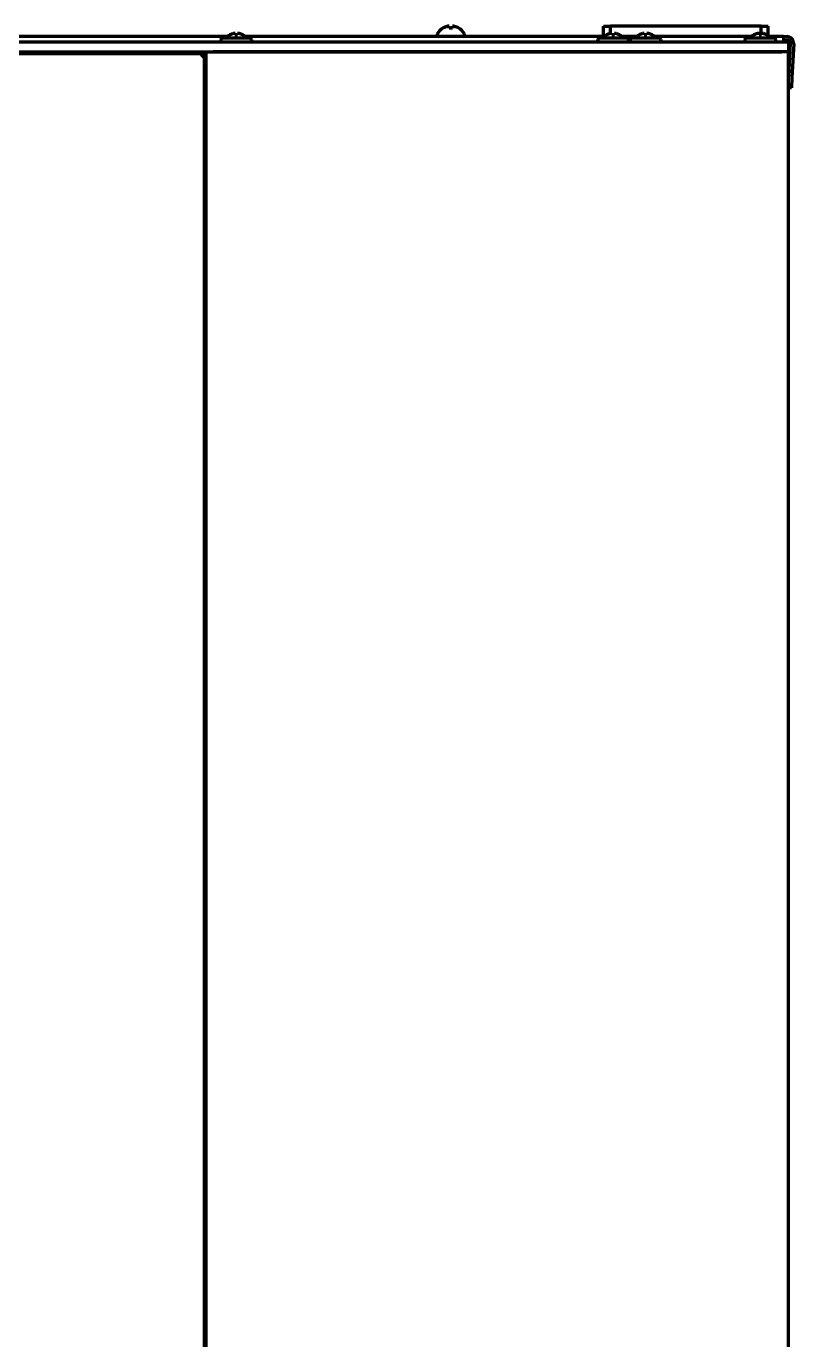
# Model space of a CAD drawing. Header units: inches. Extents: x -3077 to 7201, y 316 to 5463.
# Drawn here: x 3488.3 to 3712.4, y 3372 to 3755.3 of the extents above; entities that cross this region are included whole.
import ezdxf

# ---------------------------------------------------------------- set-up
doc = ezdxf.new("R2010")
doc.units = ezdxf.units.IN

msp = doc.modelspace()

# ---------------------------------------------------------------- linework, layer by layer
at = {"linetype": 'Continuous', "lineweight": 70}
for p, q in [((3547.04, 3752.26), (2984.66, 3752.26)), ((3547.73, 3752.75), (3547.73, 3752.73)), ((3549.23, 3752.73), (3549.23, 3753.13)), ((3549.98, 3753.13), (3549.98, 3752.73)), ((3551.48, 3752.73), (3551.48, 3752.75)), ((3657.04, 3752.26), (3552.14, 3752.26)), ((3608.25, 3752.86), (3608.25, 3752.66)), ((3609.95, 3754.7), (3609.95, 3754.73)), ((3614.55, 3754.73), (3614.55, 3754.7)), ((3616.25, 3752.66), (3616.25, 3752.86)), ((3656.85, 3755.26), (3658.85, 3755.26)), ((3656.85, 3752.26), (3656.85, 3755.26)), ((3657.73, 3752.75), (3657.73, 3752.73)), ((3702.85, 3755.26), (3658.85, 3755.26)), ((3658.85, 3753.15), (3658.85, 3755.26)), ((3659.23, 3752.73), (3659.23, 3753.13)), ((3659.98, 3753.13), (3659.98, 3752.73)), ((3661.48, 3752.73), (3661.48, 3752.75)), ((3666.55, 3752.26), (3662.15, 3752.26)), ((3667.23, 3752.75), (3667.23, 3752.73)), ((3668.73, 3752.73), (3668.73, 3753.13)), ((3669.48, 3753.13), (3669.48, 3752.73)), ((3670.98, 3752.73), (3670.98, 3752.75)), ((3700.05, 3752.26), (3671.65, 3752.26)), ((3700.73, 3752.75), (3700.73, 3752.73)), ((3702.23, 3752.73), (3702.23, 3753.13)), ((3702.85, 3755.26), (3704.85, 3755.26)), ((3702.85, 3752.74), (3702.85, 3755.26)), ((3702.98, 3753.13), (3702.98, 3752.73)), ((3704.48, 3752.73), (3704.48, 3752.75)), ((3704.85, 3752.51), (3704.85, 3755.26)), ((3709.35, 3752.26), (3705.14, 3752.26)), ((3709.35, 3752.26), (3710.35, 3752.26)), ((3709.35, 3752.26), (3709.35, 3750.76)), ((2822.85, 3750.76), (3708.85, 3750.76)), ((3545.1, 3751.36), (3545.1, 3751.16)), ((3549.6, 3751.76), (3545.5, 3751.76)), ((3553.7, 3751.76), (3549.6, 3751.76)), ((3554.1, 3751.16), (3554.1, 3751.36)), ((3655.1, 3751.36), (3655.1, 3751.16)), ((3659.6, 3751.76), (3655.5, 3751.76)), ((3663.7, 3751.76), (3659.6, 3751.76)), ((3664.1, 3751.16), (3664.1, 3751.36)), ((3664.6, 3751.36), (3664.6, 3751.16)), ((3669.1, 3751.76), (3665, 3751.76)), ((3673.2, 3751.76), (3669.1, 3751.76)), ((3673.6, 3751.16), (3673.6, 3751.36)), ((3698.1, 3751.36), (3698.1, 3751.16)), ((3702.6, 3751.76), (3698.5, 3751.76)), ((3706.7, 3751.76), (3702.6, 3751.76)), ((3707.1, 3751.16), (3707.1, 3751.36)), ((3708.85, 3750.76), (3710.85, 3750.76)), ((3709.35, 3751.26), (3710.35, 3751.26)), ((3710.85, 3750.76), (3710.85, 3747.76)), ((3711.35, 3750.2), (3710.85, 3740.69)), ((3712.35, 3750.15), (3711.83, 3740.25)), ((2822.85, 3747.76), (3708.85, 3747.76)), ((3540.35, 3747.26), (2991.35, 3747.26)), ((3504.85, 3747.76), (3504.85, 3747.25)), ((3540.35, 3747.26), (3539.35, 3746.26)), ((3539.85, 3747.76), (3539.85, 3747.25)), ((3540.35, 2297.86), (3540.35, 3747.26)), ((3540.85, 2297.77), (3540.85, 3747.76)), ((3708.85, 3747.76), (3542.85, 3747.76)), ((3710.85, 3747.76), (3708.85, 3747.76)), ((3710.85, 3747.76), (3708.85, 3747.76)), ((3710.85, 2099.76), (3710.85, 3747.76)), ((3711.67, 3737.26), (3710.85, 3737.3)), ((3711.83, 3740.25), (3711.67, 3737.26)), ((3540.85, 3716.26), (3540.35, 3716.26)), ((3540.85, 3715.75), (3540.35, 3715.75)), ((3540.85, 3675.75), (3540.35, 3675.75)), ((3540.85, 3675.26), (3540.35, 3675.26))]:
    msp.add_line(p, q, dxfattribs=at)
for centre, radius, start, end in [((3549.6, 3749.51), 3.75, 120, 143.1301), ((3549.6, 3749.51), 3.73, 103.5627, 120.1668), ((3549.6, 3749.51), 3.25, 83.3693, 96.6307), ((3549.6, 3749.51), 3.73, 59.8332, 76.4373), ((3549.6, 3749.51), 3.75, 36.8699, 60), ((3608.65, 3752.86), 0.4, 149.6988, 180), ((3608.65, 3752.66), 0.4, 180, 270), ((3612.45, 3750.64), 4.8, 121.3727, 149.6988), ((3612.05, 3750.64), 4.8, 30.3012, 58.6273), ((3615.85, 3752.66), 0.4, 270, 0), ((3615.85, 3752.86), 0.4, 0, 30.3012), ((3659.6, 3749.51), 3.75, 120, 143.1301), ((3659.6, 3749.51), 3.73, 103.5627, 120.1668), ((3659.6, 3749.51), 3.25, 83.3693, 96.6307), ((3659.6, 3749.51), 3.73, 59.8332, 76.4373), ((3659.6, 3749.51), 3.75, 36.8699, 60), ((3669.1, 3749.51), 3.75, 120, 143.1301), ((3669.1, 3749.51), 3.73, 103.5627, 120.1668), ((3669.1, 3749.51), 3.25, 83.3693, 96.6307), ((3669.1, 3749.51), 3.73, 59.8332, 76.4373), ((3669.1, 3749.51), 3.75, 36.8699, 60), ((3702.6, 3749.51), 3.75, 120, 143.1301), ((3702.6, 3749.51), 3.73, 103.5627, 120.1668), ((3702.6, 3749.51), 3.25, 83.3693, 96.6307), ((3702.6, 3749.51), 3.73, 59.8332, 76.4373), ((3702.6, 3749.51), 3.75, 36.8699, 60), ((3710.35, 3750.26), 2, 357, 90), ((3545.5, 3751.36), 0.4, 90, 180), ((3545.5, 3751.16), 0.4, 180, 270), ((3553.7, 3751.36), 0.4, 0, 90), ((3553.7, 3751.16), 0.4, 270, 0), ((3655.5, 3751.36), 0.4, 90, 180), ((3655.5, 3751.16), 0.4, 180, 270), ((3663.7, 3751.36), 0.4, 0, 90), ((3663.7, 3751.16), 0.4, 270, 0), ((3665, 3751.36), 0.4, 90, 180), ((3665, 3751.16), 0.4, 180, 270), ((3673.2, 3751.36), 0.4, 0, 90), ((3673.2, 3751.16), 0.4, 270, 0), ((3698.5, 3751.36), 0.4, 90, 180), ((3698.5, 3751.16), 0.4, 180, 270), ((3706.7, 3751.36), 0.4, 0, 90), ((3706.7, 3751.16), 0.4, 270, 0), ((3708.85, 3749.16), 2, 53.1274, 75.5208), ((3710.35, 3750.26), 1, 357, 90), ((3540.35, 3715.25), 1, 60.0005, 90)]:
    msp.add_arc(centre, radius, start, end, dxfattribs=at)
for centre, major_axis, start_param, end_param in [((3548.98, 3749.51), (0, -3.64), 3.044426, 3.23876), ((3550.23, 3749.51), (0, 3.64), 6.186018, 6.380352), ((3658.98, 3749.51), (0, -3.64), 3.044426, 3.23876), ((3660.23, 3749.51), (0, 3.64), 6.186018, 6.380352), ((3668.48, 3749.51), (0, -3.64), 3.044426, 3.23876), ((3669.73, 3749.51), (0, 3.64), 6.186018, 6.380352), ((3701.98, 3749.51), (0, -3.64), 3.044426, 3.23876), ((3703.23, 3749.51), (0, 3.64), 6.186018, 6.380352)]:
    msp.add_ellipse(centre, major_axis=major_axis, ratio=0.707107, start_param=start_param, end_param=end_param, dxfattribs=at)
for points in [[(3611.25, 3755.25), (3611.2, 3755.24), (3611.09, 3755.21), (3610.93, 3755.16), (3610.77, 3755.1), (3610.61, 3755.04), (3610.46, 3754.97), (3610.31, 3754.9), (3610.14, 3754.81), (3610.02, 3754.74), (3609.95, 3754.7)], [(3611.75, 3755.25), (3611.73, 3755.25), (3611.67, 3755.26), (3611.6, 3755.27), (3611.53, 3755.27), (3611.46, 3755.27), (3611.39, 3755.26), (3611.32, 3755.26), (3611.28, 3755.25), (3611.25, 3755.25)], [(3612.75, 3754.7), (3612.59, 3754.72), (3612.25, 3754.75), (3611.92, 3754.72), (3611.75, 3754.7)], [(3613.25, 3755.25), (3613.23, 3755.25), (3613.18, 3755.26), (3613.11, 3755.27), (3613.04, 3755.27), (3612.97, 3755.27), (3612.9, 3755.27), (3612.82, 3755.26), (3612.78, 3755.25), (3612.75, 3755.25)], [(3612.75, 3755.25), (3612.75, 3755.24), (3612.75, 3755.21), (3612.75, 3755.16), (3612.75, 3755.1), (3612.75, 3755.04), (3612.75, 3754.97), (3612.75, 3754.9), (3612.75, 3754.81), (3612.75, 3754.74), (3612.75, 3754.7)]]:
    msp.add_open_spline(points, degree=3, dxfattribs=at)
for points in [[(3611.75, 3754.7), (3611.75, 3754.83), (3611.75, 3754.93), (3611.75, 3755.07), (3611.75, 3755.11), (3611.75, 3755.19), (3611.75, 3755.22), (3611.75, 3755.25)], [(3614.55, 3754.7), (3614.35, 3754.83), (3614.14, 3754.93), (3613.81, 3755.07), (3613.7, 3755.11), (3613.48, 3755.19), (3613.37, 3755.22), (3613.25, 3755.25)]]:
    msp.add_open_spline(points, degree=3, knots=[0, 0, 0, 0, 0.5, 0.5, 0.75, 0.75, 1, 1, 1, 1], dxfattribs=at)

doc.saveas('drawing.dxf')
